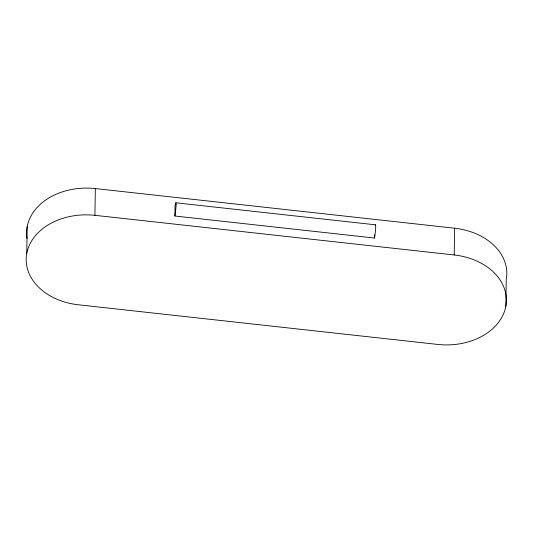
<?xml version="1.0" encoding="UTF-8"?>
<svg xmlns="http://www.w3.org/2000/svg" width="533" height="533" viewBox="0 0 533 533"><rect width="100%" height="100%" fill="white"/><g stroke="black" fill="none" stroke-linecap="round" stroke-linejoin="round"><path stroke-width="0.8" d="M27.07 238.491A60.456 45.212 0.9 0 1 95.34 188.569L454.642 228.217A60.456 45.212 0.9 0 1 506.25 279.552L505.824 306.308A60.456 45.212 0.9 0 1 437.66 344.431L78.358 304.783A60.456 45.212 0.9 0 1 26.75 253.448L27.176 226.692M26.75 253.448A60.456 45.212 0.9 0 1 94.921 215.325L95.34 188.569M174.891 216.018L175.057 205.405A7.995 0.666 -83.7 0 1 176.07 204.799L176.077 204.745A7.995 0.666 -83.7 0 1 174.891 216.018L374.506 238.044A7.995 0.666 -83.7 0 0 375.625 228.397A7.995 0.666 -83.7 0 0 375.205 225.186M374.506 238.044L374.559 234.78M505.824 306.308A60.456 45.212 0.9 0 0 454.223 254.974L454.642 228.217M175.81 202.78L375.419 224.806M94.921 215.325L454.223 254.974"/></g></svg>
